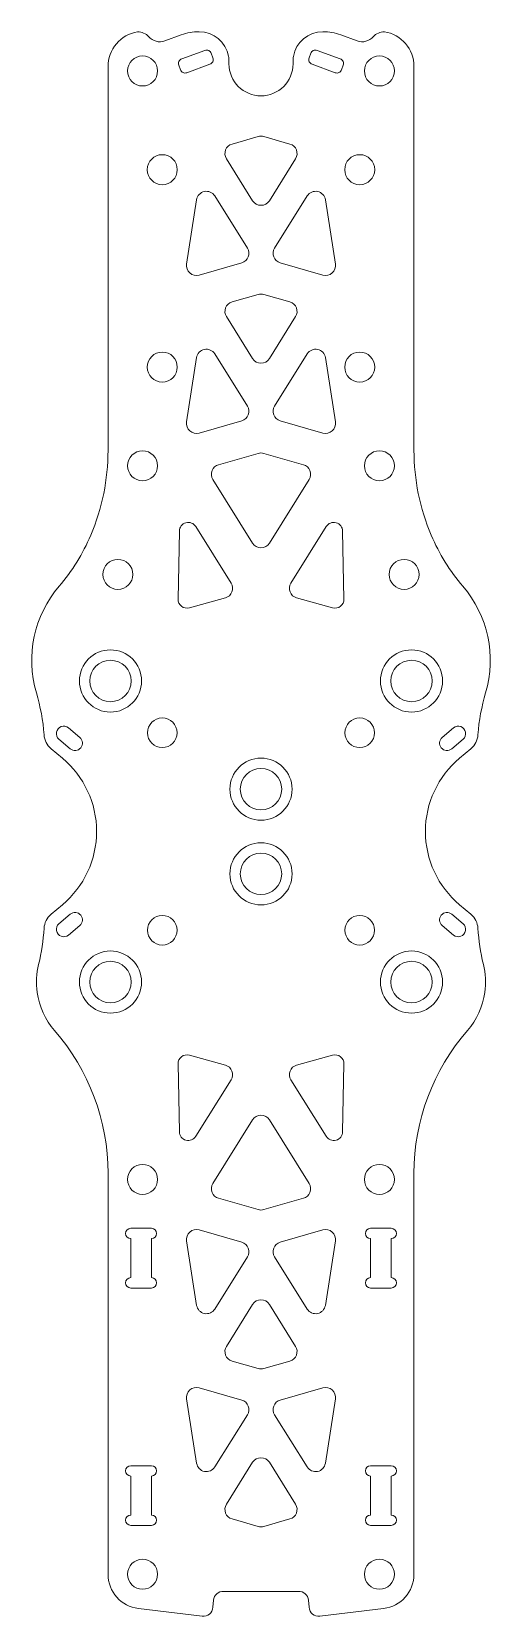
# Model space of a CAD drawing. Header units: millimetres. Extents: x -23 to 23, y -80 to 80.
import ezdxf

# ---------------------------------------------------------------- set-up
doc = ezdxf.new("R2010")
doc.units = ezdxf.units.MM
doc.layers.add('Frame-Bottom', color=250, linetype='Continuous', true_color=0x333333)

msp = doc.modelspace()

# ---------------------------------------------------------------- linework, layer by layer
at = {"layer": 'Frame-Bottom', "lineweight": 0}
for points in [[(22.68, -17.06, -0.144914), (20.91, -20.93, 0.181015), (15.5, -35.38), (15.5, -76.01, -0.379301), (12.42, -79.48), (5.96, -80.27, -0.411771), (4.88, -79.36), (4.82, -78.65, 0.40386), (3.78, -77.74), (-3.78, -77.74, 0.40386), (-4.82, -78.65), (-4.88, -79.36, -0.411771), (-5.96, -80.27), (-12.42, -79.48, -0.379301), (-15.5, -76.01), (-15.5, -35.38, 0.181015), (-20.91, -20.93, -0.144914), (-22.68, -17.06, -0.095813), (-22.53, -14.22, 0.046227), (-21.98, -10.57, -0.206876), (-21.27, -9.15), (-20.12, -8.18, 0.466308), (-20.12, 6.67), (-21.27, 7.63, -0.203265), (-21.98, 9.02, 0.054466), (-22.76, 13.3, -0.254249), (-20.46, 24.08, 0.076561), (-17.25, 29.25, 0.100856), (-15.5, 37.86), (-15.5, 76.71, -0.364859), (-12.51, 80.27, -0.215313), (-11.38, 79.76, 0.308615), (-9.74, 79.34), (-8.08, 79.95, -0.087489), (-6.27, 80.27), (-6.25, 80.27, -0.363861), (-3.3, 77.79, 0.000307), (-3.29, 77.78, -0.042718), (-3.25, 77.27), (-3.25, 77.02, 1), (3.25, 77.02), (3.25, 77.27, -0.04083), (3.29, 77.76, 0.000053), (3.29, 77.76, -0.366956), (6.25, 80.27), (6.27, 80.27, -0.087489), (8.08, 79.95), (9.74, 79.34, 0.308615), (11.38, 79.76, -0.215313), (12.51, 80.27, -0.368048), (15.5, 76.75), (15.5, 37.86, 0.100856), (17.25, 29.25, 0.076561), (20.46, 24.08, -0.254249), (22.76, 13.3, 0.054466), (21.98, 9.02, -0.203265), (21.27, 7.63), (20.12, 6.67, 0.466308), (20.12, -8.18), (21.27, -9.15, -0.206876), (21.98, -10.57, 0.046227), (22.53, -14.22, -0.095813)], [(-7.52, 76.11), (-5.17, 76.97, 0.414214), (-4.87, 77.61), (-5.04, 78.08, 0.414214), (-5.68, 78.38), (-8.03, 77.52, 0.414214), (-8.33, 76.88), (-8.16, 76.41, 0.414214)], [(8.33, 76.88), (8.16, 76.41, -0.414214), (7.52, 76.11), (5.17, 76.97, -0.414214), (4.87, 77.61), (5.04, 78.08, -0.414214), (5.68, 78.38), (8.03, 77.52, -0.414214)], [(-3.5, 67.4, -0.49874), (-2.93, 68.89), (-0.28, 69.65, -0.140224), (0.28, 69.65), (2.93, 68.89, -0.49874), (3.5, 67.4), (0.85, 63.15, -0.554383), (-0.85, 63.15)], [(-1.95, 56.85), (-6.28, 55.61, -0.548057), (-7.54, 56.73), (-6.52, 63.25, -0.694176), (-4.68, 63.63), (-1.38, 58.34, -0.49874)], [(6.28, 55.61), (1.95, 56.85, -0.49874), (1.38, 58.34), (4.68, 63.63, -0.694176), (6.52, 63.25), (7.54, 56.73, -0.548057)], [(-0.28, 53.65, -0.140224), (0.28, 53.65), (2.93, 52.89, -0.49874), (3.5, 51.4), (0.85, 47.15, -0.554383), (-0.85, 47.15), (-3.5, 51.4, -0.49874), (-2.93, 52.89)], [(-1.95, 40.85), (-6.28, 39.61, -0.548057), (-7.54, 40.73), (-6.52, 47.25, -0.694176), (-4.68, 47.63), (-1.38, 42.34, -0.49874)], [(4.68, 47.63, -0.694176), (6.52, 47.25), (7.54, 40.73, -0.548057), (6.28, 39.61), (1.95, 40.85, -0.49874), (1.38, 42.34)], [(4.3, 36.4, -0.49874), (4.88, 34.91), (0.85, 28.46, -0.554383), (-0.85, 28.46), (-4.88, 34.91, -0.49874), (-4.3, 36.4), (-0.28, 37.55, -0.140224), (0.28, 37.55)], [(-3.03, 24.4, -0.501487), (-3.61, 22.91), (-7.26, 21.9, -0.501596), (-8.4, 22.79), (-8.27, 29.67, -0.746155), (-6.6, 30.13)], [(3.61, 22.91, -0.501487), (3.03, 24.4), (6.6, 30.13, -0.746155), (8.27, 29.67), (8.4, 22.79, -0.501596), (7.26, 21.9)], [(-19.51, 9.74), (-18.36, 8.77, -1), (-19.32, 7.62), (-20.47, 8.59, -1)], [(20.47, 8.59), (19.32, 7.62, -1), (18.36, 8.77), (19.51, 9.74, -1)], [(-20.47, -10.1), (-19.32, -9.14, -1), (-18.36, -10.29), (-19.51, -11.25, -1)], [(19.51, -11.25), (18.36, -10.29, -1), (19.32, -9.14), (20.47, -10.1, -1)], [(-3.61, -24.43, -0.501487), (-3.03, -25.92), (-6.6, -31.64, -0.746155), (-8.27, -31.18), (-8.4, -24.3, -0.501596), (-7.26, -23.42)], [(8.27, -31.18, -0.746155), (6.6, -31.64), (3.03, -25.92, -0.501487), (3.61, -24.43), (7.26, -23.42, -0.501596), (8.4, -24.3)], [(4.88, -36.43, -0.49874), (4.3, -37.92), (0.28, -39.07, -0.140224), (-0.28, -39.07), (-4.3, -37.92, -0.49874), (-4.88, -36.43), (-0.85, -29.98, -0.554383), (0.85, -29.98)], [(-11.1, -45.96, -1), (-11.1, -47.01), (-13.2, -47.01, -1), (-13.2, -45.96), (-13.2, -42.01, -1), (-13.2, -40.96), (-11.1, -40.96, -1), (-11.1, -42.01)], [(-4.68, -49.14, -0.694176), (-6.52, -48.77), (-7.54, -42.24, -0.548057), (-6.28, -41.13), (-1.95, -42.36, -0.49874), (-1.38, -43.86)], [(1.95, -42.36), (6.28, -41.13, -0.548057), (7.54, -42.24), (6.52, -48.77, -0.694176), (4.68, -49.14), (1.38, -43.86, -0.49874)], [(13.2, -45.96, -1), (13.2, -47.01), (11.1, -47.01, -1), (11.1, -45.96), (11.1, -42.01, -1), (11.1, -40.96), (13.2, -40.96, -1), (13.2, -42.01)], [(-0.28, -55.17), (-2.93, -54.41, -0.49874), (-3.5, -52.92), (-0.85, -48.67, -0.554383), (0.85, -48.67), (3.5, -52.92, -0.49874), (2.93, -54.41), (0.28, -55.17, -0.140224)], [(-1.95, -58.36, -0.49874), (-1.38, -59.86), (-4.68, -65.14, -0.694176), (-6.52, -64.77), (-7.54, -58.24, -0.548057), (-6.28, -57.13)], [(6.28, -57.13, -0.548057), (7.54, -58.24), (6.52, -64.77, -0.694176), (4.68, -65.14), (1.38, -59.86, -0.49874), (1.95, -58.36)], [(-0.28, -71.17), (-2.93, -70.41, -0.49874), (-3.5, -68.92), (-0.85, -64.67, -0.554383), (0.85, -64.67), (3.5, -68.92, -0.49874), (2.93, -70.41), (0.28, -71.17, -0.140224)], [(-11.1, -70.01, -1), (-11.1, -71.06), (-13.2, -71.06, -1), (-13.2, -70.01), (-13.2, -66.06, -1), (-13.2, -65.01), (-11.1, -65.01, -1), (-11.1, -66.06)], [(11.1, -70.01), (11.1, -66.06, -1), (11.1, -65.01), (13.2, -65.01, -1), (13.2, -66.06), (13.2, -70.01, -1), (13.2, -71.06), (11.1, -71.06, -1)]]:
    msp.add_lwpolyline(points, format="xyb", close=True, dxfattribs=at)
for centre, radius in [((-12, 76.29), 1.52), ((12, 76.29), 1.52), ((-10, 66.29), 1.52), ((10, 66.29), 1.52), ((-10, 46.29), 1.52), ((10, 46.29), 1.52), ((-12, 36.29), 1.52), ((12, 36.29), 1.52), ((-14.5, 25.29), 1.52), ((14.5, 25.29), 1.52), ((-10, 9.24), 1.5), ((10, 9.24), 1.5), ((-10, -10.76), 1.5), ((10, -10.76), 1.5), ((-12, -36.01), 1.52), ((12, -36.01), 1.52), ((-12, -76.01), 1.52), ((12, -76.01), 1.52)]:
    msp.add_circle(centre, radius, dxfattribs=at)
at = {"layer": 'Frame-Bottom', "color": 7, "lineweight": 0, "true_color": 0xffffff}
for centre, radius in [((-15.25, 14.49), 3.15), ((-15.25, 14.49), 2.1), ((15.25, 14.49), 3.15), ((15.25, 14.49), 2.1), ((0, 3.53), 3.15), ((0, 3.53), 2.1), ((0, -5.05), 3.15), ((0, -5.05), 2.1), ((-15.25, -16.01), 3.15), ((-15.25, -16.01), 2.1), ((15.25, -16.01), 3.15), ((15.25, -16.01), 2.1)]:
    msp.add_circle(centre, radius, dxfattribs=at)

doc.saveas('drawing.dxf')
